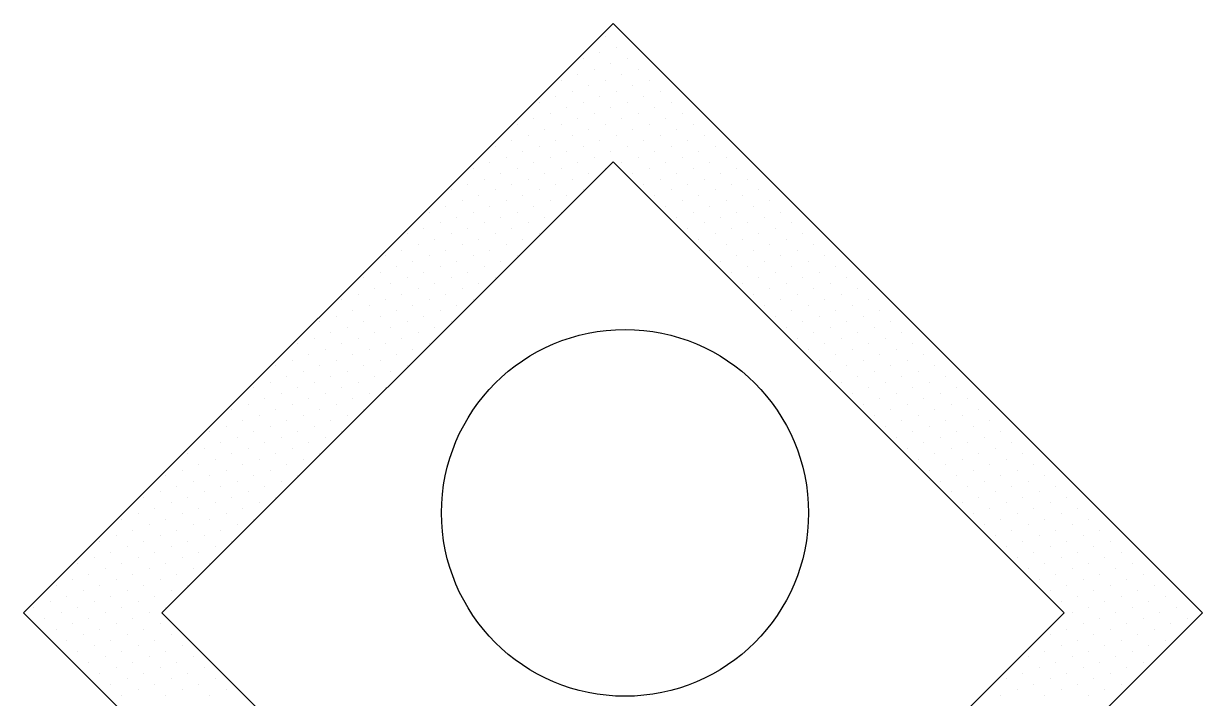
# Model space of a CAD drawing. Extents: x 500 to 638, y 181 to 267.
# Drawn here: x 537.118 to 537.3349, y 229.7862 to 229.9103 of the extents above; entities that cross this region are included whole.
import ezdxf

# ---------------------------------------------------------------- set-up
doc = ezdxf.new("R2010")
doc.units = 0
doc.header["$LTSCALE"] = 7
doc.layers.add('ACESSÓRIO', color=2, linetype='CONTINUOUS')

msp = doc.modelspace()

# ---------------------------------------------------------------- linework, layer by layer
at = {"layer": 'ACESSÓRIO'}
for p, q in [((537.22645, 229.91034), (537.11802, 229.80192)), ((537.33488, 229.80192), (537.22645, 229.91034)), ((537.22501, 229.908), (537.22501, 229.908)), ((537.224, 229.90497), (537.224, 229.90497)), ((537.22703, 229.90598), (537.22703, 229.90598)), ((537.22097, 229.90396), (537.22097, 229.90396)), ((537.22602, 229.90295), (537.22602, 229.90295)), ((537.22905, 229.90396), (537.22905, 229.90396)), ((537.21996, 229.90093), (537.21996, 229.90093)), ((537.22299, 229.90194), (537.22299, 229.90194)), ((537.22804, 229.90093), (537.22804, 229.90093)), ((537.23107, 229.90194), (537.23107, 229.90194)), ((537.21693, 229.89992), (537.21693, 229.89992)), ((537.21895, 229.8979), (537.21895, 229.8979)), ((537.22198, 229.89891), (537.22198, 229.89891)), ((537.22501, 229.89992), (537.22501, 229.89992)), ((537.22703, 229.8979), (537.22703, 229.8979)), ((537.23006, 229.89891), (537.23006, 229.89891)), ((537.2331, 229.89992), (537.2331, 229.89992)), ((537.23512, 229.8979), (537.23512, 229.8979)), ((537.21289, 229.89588), (537.21289, 229.89588)), ((537.21592, 229.89689), (537.21592, 229.89689)), ((537.22097, 229.89588), (537.22097, 229.89588)), ((537.224, 229.89689), (537.224, 229.89689)), ((537.22905, 229.89588), (537.22905, 229.89588)), ((537.23208, 229.89689), (537.23208, 229.89689)), ((537.23714, 229.89588), (537.23714, 229.89588)), ((537.21491, 229.89386), (537.21491, 229.89386)), ((537.21794, 229.89487), (537.21794, 229.89487)), ((537.22299, 229.89386), (537.22299, 229.89386)), ((537.22602, 229.89487), (537.22602, 229.89487)), ((537.23107, 229.89386), (537.23107, 229.89386)), ((537.23411, 229.89487), (537.23411, 229.89487)), ((537.23916, 229.89386), (537.23916, 229.89386)), ((537.20885, 229.89184), (537.20885, 229.89184)), ((537.21188, 229.89285), (537.21188, 229.89285)), ((537.21693, 229.89184), (537.21693, 229.89184)), ((537.21996, 229.89285), (537.21996, 229.89285)), ((537.22501, 229.89184), (537.22501, 229.89184)), ((537.22804, 229.89285), (537.22804, 229.89285)), ((537.2331, 229.89184), (537.2331, 229.89184)), ((537.23613, 229.89285), (537.23613, 229.89285)), ((537.24118, 229.89184), (537.24118, 229.89184)), ((537.21087, 229.88982), (537.21087, 229.88982)), ((537.2139, 229.89083), (537.2139, 229.89083)), ((537.21895, 229.88982), (537.21895, 229.88982)), ((537.22198, 229.89083), (537.22198, 229.89083)), ((537.22703, 229.88982), (537.22703, 229.88982)), ((537.23006, 229.89083), (537.23006, 229.89083)), ((537.23512, 229.88982), (537.23512, 229.88982)), ((537.23815, 229.89083), (537.23815, 229.89083)), ((537.2432, 229.88982), (537.2432, 229.88982)), ((537.20481, 229.8878), (537.20481, 229.8878)), ((537.20784, 229.88881), (537.20784, 229.88881)), ((537.21289, 229.8878), (537.21289, 229.8878)), ((537.21592, 229.88881), (537.21592, 229.88881)), ((537.22097, 229.8878), (537.22097, 229.8878)), ((537.224, 229.88881), (537.224, 229.88881)), ((537.22905, 229.8878), (537.22905, 229.8878)), ((537.23208, 229.88881), (537.23208, 229.88881)), ((537.23714, 229.8878), (537.23714, 229.8878)), ((537.24017, 229.88881), (537.24017, 229.88881)), ((537.24522, 229.8878), (537.24522, 229.8878)), ((537.22645, 229.88489), (537.14348, 229.80192)), ((537.20683, 229.88578), (537.20683, 229.88578)), ((537.20986, 229.88679), (537.20986, 229.88679)), ((537.21491, 229.88578), (537.21491, 229.88578)), ((537.21794, 229.88679), (537.21794, 229.88679)), ((537.22299, 229.88578), (537.22299, 229.88578)), ((537.22602, 229.88679), (537.22602, 229.88679)), ((537.30942, 229.80192), (537.22645, 229.88489)), ((537.23107, 229.88578), (537.23107, 229.88578)), ((537.23411, 229.88679), (537.23411, 229.88679)), ((537.23916, 229.88578), (537.23916, 229.88578)), ((537.24219, 229.88679), (537.24219, 229.88679)), ((537.24724, 229.88578), (537.24724, 229.88578)), ((537.20077, 229.88376), (537.20077, 229.88376)), ((537.2038, 229.88477), (537.2038, 229.88477)), ((537.20582, 229.88275), (537.20582, 229.88275)), ((537.20885, 229.88376), (537.20885, 229.88376)), ((537.21188, 229.88477), (537.21188, 229.88477)), ((537.2139, 229.88275), (537.2139, 229.88275)), ((537.21693, 229.88376), (537.21693, 229.88376)), ((537.21996, 229.88477), (537.21996, 229.88477)), ((537.22198, 229.88275), (537.22198, 229.88275)), ((537.22501, 229.88376), (537.22501, 229.88376)), ((537.22804, 229.88477), (537.22804, 229.88477)), ((537.23006, 229.88275), (537.23006, 229.88275)), ((537.2331, 229.88376), (537.2331, 229.88376)), ((537.23613, 229.88477), (537.23613, 229.88477)), ((537.23815, 229.88275), (537.23815, 229.88275)), ((537.24118, 229.88376), (537.24118, 229.88376)), ((537.24421, 229.88477), (537.24421, 229.88477)), ((537.24623, 229.88275), (537.24623, 229.88275)), ((537.24926, 229.88376), (537.24926, 229.88376)), ((537.19976, 229.88073), (537.19976, 229.88073)), ((537.20279, 229.88174), (537.20279, 229.88174)), ((537.20784, 229.88073), (537.20784, 229.88073)), ((537.21087, 229.88174), (537.21087, 229.88174)), ((537.21592, 229.88073), (537.21592, 229.88073)), ((537.21895, 229.88174), (537.21895, 229.88174)), ((537.23208, 229.88073), (537.23208, 229.88073)), ((537.23512, 229.88174), (537.23512, 229.88174)), ((537.24017, 229.88073), (537.24017, 229.88073)), ((537.2432, 229.88174), (537.2432, 229.88174)), ((537.24825, 229.88073), (537.24825, 229.88073)), ((537.25128, 229.88174), (537.25128, 229.88174)), ((537.19673, 229.87972), (537.19673, 229.87972)), ((537.20178, 229.87871), (537.20178, 229.87871)), ((537.20481, 229.87972), (537.20481, 229.87972)), ((537.20986, 229.87871), (537.20986, 229.87871)), ((537.21289, 229.87972), (537.21289, 229.87972)), ((537.21794, 229.87871), (537.21794, 229.87871)), ((537.22097, 229.87972), (537.22097, 229.87972)), ((537.23411, 229.87871), (537.23411, 229.87871)), ((537.23714, 229.87972), (537.23714, 229.87972)), ((537.24219, 229.87871), (537.24219, 229.87871)), ((537.24522, 229.87972), (537.24522, 229.87972)), ((537.25027, 229.87871), (537.25027, 229.87871)), ((537.2533, 229.87972), (537.2533, 229.87972)), ((537.19571, 229.87669), (537.19571, 229.87669)), ((537.19875, 229.8777), (537.19875, 229.8777)), ((537.2038, 229.87669), (537.2038, 229.87669)), ((537.20683, 229.8777), (537.20683, 229.8777)), ((537.21188, 229.87669), (537.21188, 229.87669)), ((537.21491, 229.8777), (537.21491, 229.8777)), ((537.23613, 229.87669), (537.23613, 229.87669)), ((537.23916, 229.8777), (537.23916, 229.8777)), ((537.24421, 229.87669), (537.24421, 229.87669)), ((537.24724, 229.8777), (537.24724, 229.8777)), ((537.25229, 229.87669), (537.25229, 229.87669)), ((537.25532, 229.8777), (537.25532, 229.8777)), ((537.19268, 229.87567), (537.19268, 229.87567)), ((537.19774, 229.87466), (537.19774, 229.87466)), ((537.20077, 229.87567), (537.20077, 229.87567)), ((537.20582, 229.87466), (537.20582, 229.87466)), ((537.20885, 229.87567), (537.20885, 229.87567)), ((537.2139, 229.87466), (537.2139, 229.87466)), ((537.21693, 229.87567), (537.21693, 229.87567)), ((537.23815, 229.87466), (537.23815, 229.87466)), ((537.24118, 229.87567), (537.24118, 229.87567)), ((537.24623, 229.87466), (537.24623, 229.87466)), ((537.24926, 229.87567), (537.24926, 229.87567)), ((537.25431, 229.87466), (537.25431, 229.87466)), ((537.25734, 229.87567), (537.25734, 229.87567)), ((537.19167, 229.87264), (537.19167, 229.87264)), ((537.1947, 229.87365), (537.1947, 229.87365)), ((537.19976, 229.87264), (537.19976, 229.87264)), ((537.20279, 229.87365), (537.20279, 229.87365)), ((537.20784, 229.87264), (537.20784, 229.87264)), ((537.21087, 229.87365), (537.21087, 229.87365)), ((537.24017, 229.87264), (537.24017, 229.87264)), ((537.2432, 229.87365), (537.2432, 229.87365)), ((537.24825, 229.87264), (537.24825, 229.87264)), ((537.25128, 229.87365), (537.25128, 229.87365)), ((537.25633, 229.87264), (537.25633, 229.87264)), ((537.25936, 229.87365), (537.25936, 229.87365)), ((537.18864, 229.87163), (537.18864, 229.87163)), ((537.19369, 229.87062), (537.19369, 229.87062)), ((537.19673, 229.87163), (537.19673, 229.87163)), ((537.20178, 229.87062), (537.20178, 229.87062)), ((537.20481, 229.87163), (537.20481, 229.87163)), ((537.20986, 229.87062), (537.20986, 229.87062)), ((537.21289, 229.87163), (537.21289, 229.87163)), ((537.24219, 229.87062), (537.24219, 229.87062)), ((537.24522, 229.87163), (537.24522, 229.87163)), ((537.25027, 229.87062), (537.25027, 229.87062)), ((537.2533, 229.87163), (537.2533, 229.87163)), ((537.25835, 229.87062), (537.25835, 229.87062)), ((537.26138, 229.87163), (537.26138, 229.87163)), ((537.1846, 229.86759), (537.1846, 229.86759)), ((537.18763, 229.8686), (537.18763, 229.8686)), ((537.19066, 229.86961), (537.19066, 229.86961)), ((537.19268, 229.86759), (537.19268, 229.86759)), ((537.19571, 229.8686), (537.19571, 229.8686)), ((537.19875, 229.86961), (537.19875, 229.86961)), ((537.20077, 229.86759), (537.20077, 229.86759)), ((537.2038, 229.8686), (537.2038, 229.8686)), ((537.20683, 229.86961), (537.20683, 229.86961)), ((537.20885, 229.86759), (537.20885, 229.86759)), ((537.24421, 229.8686), (537.24421, 229.8686)), ((537.24724, 229.86961), (537.24724, 229.86961)), ((537.24926, 229.86759), (537.24926, 229.86759)), ((537.25229, 229.8686), (537.25229, 229.8686)), ((537.25532, 229.86961), (537.25532, 229.86961)), ((537.25734, 229.86759), (537.25734, 229.86759)), ((537.26037, 229.8686), (537.26037, 229.8686)), ((537.2634, 229.86961), (537.2634, 229.86961)), ((537.26542, 229.86759), (537.26542, 229.86759)), ((537.18662, 229.86557), (537.18662, 229.86557)), ((537.18965, 229.86658), (537.18965, 229.86658)), ((537.1947, 229.86557), (537.1947, 229.86557)), ((537.19774, 229.86658), (537.19774, 229.86658)), ((537.20279, 229.86557), (537.20279, 229.86557)), ((537.20582, 229.86658), (537.20582, 229.86658)), ((537.24623, 229.86658), (537.24623, 229.86658)), ((537.25128, 229.86557), (537.25128, 229.86557)), ((537.25431, 229.86658), (537.25431, 229.86658)), ((537.25936, 229.86557), (537.25936, 229.86557)), ((537.26239, 229.86658), (537.26239, 229.86658)), ((537.26744, 229.86557), (537.26744, 229.86557)), ((537.18056, 229.86355), (537.18056, 229.86355)), ((537.18359, 229.86456), (537.18359, 229.86456)), ((537.18864, 229.86355), (537.18864, 229.86355)), ((537.19167, 229.86456), (537.19167, 229.86456)), ((537.19673, 229.86355), (537.19673, 229.86355)), ((537.19976, 229.86456), (537.19976, 229.86456)), ((537.20481, 229.86355), (537.20481, 229.86355)), ((537.24825, 229.86456), (537.24825, 229.86456)), ((537.2533, 229.86355), (537.2533, 229.86355)), ((537.25633, 229.86456), (537.25633, 229.86456)), ((537.26138, 229.86355), (537.26138, 229.86355)), ((537.26441, 229.86456), (537.26441, 229.86456)), ((537.26947, 229.86355), (537.26947, 229.86355)), ((537.18258, 229.86153), (537.18258, 229.86153)), ((537.18561, 229.86254), (537.18561, 229.86254)), ((537.19066, 229.86153), (537.19066, 229.86153)), ((537.19369, 229.86254), (537.19369, 229.86254)), ((537.19875, 229.86153), (537.19875, 229.86153)), ((537.20178, 229.86254), (537.20178, 229.86254)), ((537.25027, 229.86254), (537.25027, 229.86254)), ((537.25532, 229.86153), (537.25532, 229.86153)), ((537.25835, 229.86254), (537.25835, 229.86254)), ((537.2634, 229.86153), (537.2634, 229.86153)), ((537.26643, 229.86254), (537.26643, 229.86254)), ((537.27149, 229.86153), (537.27149, 229.86153)), ((537.17652, 229.85951), (537.17652, 229.85951)), ((537.17955, 229.86052), (537.17955, 229.86052)), ((537.1846, 229.85951), (537.1846, 229.85951)), ((537.18763, 229.86052), (537.18763, 229.86052)), ((537.19268, 229.85951), (537.19268, 229.85951)), ((537.19571, 229.86052), (537.19571, 229.86052)), ((537.20077, 229.85951), (537.20077, 229.85951)), ((537.25229, 229.86052), (537.25229, 229.86052)), ((537.25734, 229.85951), (537.25734, 229.85951)), ((537.26037, 229.86052), (537.26037, 229.86052)), ((537.26542, 229.85951), (537.26542, 229.85951)), ((537.26845, 229.86052), (537.26845, 229.86052)), ((537.27351, 229.85951), (537.27351, 229.85951)), ((537.17854, 229.85749), (537.17854, 229.85749)), ((537.18157, 229.8585), (537.18157, 229.8585)), ((537.18662, 229.85749), (537.18662, 229.85749)), ((537.18965, 229.8585), (537.18965, 229.8585)), ((537.1947, 229.85749), (537.1947, 229.85749)), ((537.19774, 229.8585), (537.19774, 229.8585)), ((537.25431, 229.8585), (537.25431, 229.8585)), ((537.25936, 229.85749), (537.25936, 229.85749)), ((537.26239, 229.8585), (537.26239, 229.8585)), ((537.26744, 229.85749), (537.26744, 229.85749)), ((537.27048, 229.8585), (537.27048, 229.8585)), ((537.27553, 229.85749), (537.27553, 229.85749)), ((537.17248, 229.85547), (537.17248, 229.85547)), ((537.17551, 229.85648), (537.17551, 229.85648)), ((537.17753, 229.85446), (537.17753, 229.85446)), ((537.18056, 229.85547), (537.18056, 229.85547)), ((537.18359, 229.85648), (537.18359, 229.85648)), ((537.18561, 229.85446), (537.18561, 229.85446)), ((537.18864, 229.85547), (537.18864, 229.85547)), ((537.19167, 229.85648), (537.19167, 229.85648)), ((537.19369, 229.85446), (537.19369, 229.85446)), ((537.19673, 229.85547), (537.19673, 229.85547)), ((537.25633, 229.85648), (537.25633, 229.85648)), ((537.25835, 229.85446), (537.25835, 229.85446)), ((537.26138, 229.85547), (537.26138, 229.85547)), ((537.26441, 229.85648), (537.26441, 229.85648)), ((537.26643, 229.85446), (537.26643, 229.85446)), ((537.26947, 229.85547), (537.26947, 229.85547)), ((537.2725, 229.85648), (537.2725, 229.85648)), ((537.27452, 229.85446), (537.27452, 229.85446)), ((537.27755, 229.85547), (537.27755, 229.85547)), ((537.17147, 229.85244), (537.17147, 229.85244)), ((537.1745, 229.85345), (537.1745, 229.85345)), ((537.17955, 229.85244), (537.17955, 229.85244)), ((537.18258, 229.85345), (537.18258, 229.85345)), ((537.18763, 229.85244), (537.18763, 229.85244)), ((537.19066, 229.85345), (537.19066, 229.85345)), ((537.26037, 229.85244), (537.26037, 229.85244)), ((537.2634, 229.85345), (537.2634, 229.85345)), ((537.26845, 229.85244), (537.26845, 229.85244)), ((537.27149, 229.85345), (537.27149, 229.85345)), ((537.27654, 229.85244), (537.27654, 229.85244)), ((537.27957, 229.85345), (537.27957, 229.85345)), ((537.16844, 229.85143), (537.16844, 229.85143)), ((537.17349, 229.85042), (537.17349, 229.85042)), ((537.17652, 229.85143), (537.17652, 229.85143)), ((537.18157, 229.85042), (537.18157, 229.85042)), ((537.1846, 229.85143), (537.1846, 229.85143)), ((537.18965, 229.85042), (537.18965, 229.85042)), ((537.19268, 229.85143), (537.19268, 229.85143)), ((537.26239, 229.85042), (537.26239, 229.85042)), ((537.26542, 229.85143), (537.26542, 229.85143)), ((537.27048, 229.85042), (537.27048, 229.85042)), ((537.27351, 229.85143), (537.27351, 229.85143)), ((537.27856, 229.85042), (537.27856, 229.85042)), ((537.28159, 229.85143), (537.28159, 229.85143)), ((537.16743, 229.8484), (537.16743, 229.8484)), ((537.17046, 229.84941), (537.17046, 229.84941)), ((537.17551, 229.8484), (537.17551, 229.8484)), ((537.17854, 229.84941), (537.17854, 229.84941)), ((537.18359, 229.8484), (537.18359, 229.8484)), ((537.18662, 229.84941), (537.18662, 229.84941)), ((537.26441, 229.8484), (537.26441, 229.8484)), ((537.26744, 229.84941), (537.26744, 229.84941)), ((537.2725, 229.8484), (537.2725, 229.8484)), ((537.27553, 229.84941), (537.27553, 229.84941)), ((537.28058, 229.8484), (537.28058, 229.8484)), ((537.28361, 229.84941), (537.28361, 229.84941)), ((537.1644, 229.84739), (537.1644, 229.84739)), ((537.16945, 229.84638), (537.16945, 229.84638)), ((537.17248, 229.84739), (537.17248, 229.84739)), ((537.17753, 229.84638), (537.17753, 229.84638)), ((537.18056, 229.84739), (537.18056, 229.84739)), ((537.18561, 229.84638), (537.18561, 229.84638)), ((537.18864, 229.84739), (537.18864, 229.84739)), ((537.26643, 229.84638), (537.26643, 229.84638)), ((537.26947, 229.84739), (537.26947, 229.84739)), ((537.27452, 229.84638), (537.27452, 229.84638)), ((537.27755, 229.84739), (537.27755, 229.84739)), ((537.2826, 229.84638), (537.2826, 229.84638)), ((537.28563, 229.84739), (537.28563, 229.84739)), ((537.16339, 229.84436), (537.16339, 229.84436)), ((537.16642, 229.84537), (537.16642, 229.84537)), ((537.17147, 229.84436), (537.17147, 229.84436)), ((537.1745, 229.84537), (537.1745, 229.84537)), ((537.17955, 229.84436), (537.17955, 229.84436)), ((537.18258, 229.84537), (537.18258, 229.84537)), ((537.26845, 229.84436), (537.26845, 229.84436)), ((537.27149, 229.84537), (537.27149, 229.84537)), ((537.27654, 229.84436), (537.27654, 229.84436)), ((537.27957, 229.84537), (537.27957, 229.84537)), ((537.28462, 229.84436), (537.28462, 229.84436)), ((537.28765, 229.84537), (537.28765, 229.84537)), ((537.16036, 229.84335), (537.16036, 229.84335)), ((537.16541, 229.84234), (537.16541, 229.84234)), ((537.16844, 229.84335), (537.16844, 229.84335)), ((537.17349, 229.84234), (537.17349, 229.84234)), ((537.17652, 229.84335), (537.17652, 229.84335)), ((537.18157, 229.84234), (537.18157, 229.84234)), ((537.1846, 229.84335), (537.1846, 229.84335)), ((537.27048, 229.84234), (537.27048, 229.84234)), ((537.27351, 229.84335), (537.27351, 229.84335)), ((537.27856, 229.84234), (537.27856, 229.84234)), ((537.28159, 229.84335), (537.28159, 229.84335)), ((537.28664, 229.84234), (537.28664, 229.84234)), ((537.28967, 229.84335), (537.28967, 229.84335)), ((537.15631, 229.8393), (537.15631, 229.8393)), ((537.15934, 229.84032), (537.15934, 229.84032)), ((537.16238, 229.84133), (537.16238, 229.84133)), ((537.1644, 229.8393), (537.1644, 229.8393)), ((537.16743, 229.84032), (537.16743, 229.84032)), ((537.17046, 229.84133), (537.17046, 229.84133)), ((537.17248, 229.8393), (537.17248, 229.8393)), ((537.17551, 229.84032), (537.17551, 229.84032)), ((537.17854, 229.84133), (537.17854, 229.84133)), ((537.18056, 229.8393), (537.18056, 229.8393)), ((537.2725, 229.84032), (537.2725, 229.84032)), ((537.27553, 229.84133), (537.27553, 229.84133)), ((537.27755, 229.8393), (537.27755, 229.8393)), ((537.28058, 229.84032), (537.28058, 229.84032)), ((537.28361, 229.84133), (537.28361, 229.84133)), ((537.28563, 229.8393), (537.28563, 229.8393)), ((537.28866, 229.84032), (537.28866, 229.84032)), ((537.29169, 229.84133), (537.29169, 229.84133)), ((537.29371, 229.8393), (537.29371, 229.8393)), ((537.15833, 229.83728), (537.15833, 229.83728)), ((537.16137, 229.83829), (537.16137, 229.83829)), ((537.16642, 229.83728), (537.16642, 229.83728)), ((537.16945, 229.83829), (537.16945, 229.83829)), ((537.1745, 229.83728), (537.1745, 229.83728)), ((537.17753, 229.83829), (537.17753, 229.83829)), ((537.27452, 229.83829), (537.27452, 229.83829)), ((537.27957, 229.83728), (537.27957, 229.83728)), ((537.2826, 229.83829), (537.2826, 229.83829)), ((537.28765, 229.83728), (537.28765, 229.83728)), ((537.29068, 229.83829), (537.29068, 229.83829)), ((537.29573, 229.83728), (537.29573, 229.83728)), ((537.15227, 229.83526), (537.15227, 229.83526)), ((537.1553, 229.83627), (537.1553, 229.83627)), ((537.16036, 229.83526), (537.16036, 229.83526)), ((537.16339, 229.83627), (537.16339, 229.83627)), ((537.16844, 229.83526), (537.16844, 229.83526)), ((537.17147, 229.83627), (537.17147, 229.83627)), ((537.17652, 229.83526), (537.17652, 229.83526)), ((537.27654, 229.83627), (537.27654, 229.83627)), ((537.28159, 229.83526), (537.28159, 229.83526)), ((537.28462, 229.83627), (537.28462, 229.83627)), ((537.28967, 229.83526), (537.28967, 229.83526)), ((537.2927, 229.83627), (537.2927, 229.83627)), ((537.29775, 229.83526), (537.29775, 229.83526)), ((537.15429, 229.83324), (537.15429, 229.83324)), ((537.15732, 229.83425), (537.15732, 229.83425)), ((537.16238, 229.83324), (537.16238, 229.83324)), ((537.16541, 229.83425), (537.16541, 229.83425)), ((537.17046, 229.83324), (537.17046, 229.83324)), ((537.17349, 229.83425), (537.17349, 229.83425)), ((537.27856, 229.83425), (537.27856, 229.83425)), ((537.28361, 229.83324), (537.28361, 229.83324)), ((537.28664, 229.83425), (537.28664, 229.83425)), ((537.29169, 229.83324), (537.29169, 229.83324)), ((537.29472, 229.83425), (537.29472, 229.83425)), ((537.29977, 229.83324), (537.29977, 229.83324)), ((537.14823, 229.83122), (537.14823, 229.83122)), ((537.15126, 229.83223), (537.15126, 229.83223)), ((537.15631, 229.83122), (537.15631, 229.83122)), ((537.15934, 229.83223), (537.15934, 229.83223)), ((537.1644, 229.83122), (537.1644, 229.83122)), ((537.16743, 229.83223), (537.16743, 229.83223)), ((537.17248, 229.83122), (537.17248, 229.83122)), ((537.28058, 229.83223), (537.28058, 229.83223)), ((537.28563, 229.83122), (537.28563, 229.83122)), ((537.28866, 229.83223), (537.28866, 229.83223)), ((537.29371, 229.83122), (537.29371, 229.83122)), ((537.29674, 229.83223), (537.29674, 229.83223)), ((537.30179, 229.83122), (537.30179, 229.83122)), ((537.15025, 229.8292), (537.15025, 229.8292)), ((537.15328, 229.83021), (537.15328, 229.83021)), ((537.15833, 229.8292), (537.15833, 229.8292)), ((537.16137, 229.83021), (537.16137, 229.83021)), ((537.16642, 229.8292), (537.16642, 229.8292)), ((537.16945, 229.83021), (537.16945, 229.83021)), ((537.2826, 229.83021), (537.2826, 229.83021)), ((537.28765, 229.8292), (537.28765, 229.8292)), ((537.29068, 229.83021), (537.29068, 229.83021)), ((537.29573, 229.8292), (537.29573, 229.8292)), ((537.29876, 229.83021), (537.29876, 229.83021)), ((537.30381, 229.8292), (537.30381, 229.8292)), ((537.14419, 229.82718), (537.14419, 229.82718)), ((537.14722, 229.82819), (537.14722, 229.82819)), ((537.15227, 229.82718), (537.15227, 229.82718)), ((537.1553, 229.82819), (537.1553, 229.82819)), ((537.16036, 229.82718), (537.16036, 229.82718)), ((537.16339, 229.82819), (537.16339, 229.82819)), ((537.16844, 229.82718), (537.16844, 229.82718)), ((537.28462, 229.82819), (537.28462, 229.82819)), ((537.28967, 229.82718), (537.28967, 229.82718)), ((537.2927, 229.82819), (537.2927, 229.82819)), ((537.29775, 229.82718), (537.29775, 229.82718)), ((537.30078, 229.82819), (537.30078, 229.82819)), ((537.30584, 229.82718), (537.30584, 229.82718)), ((537.14318, 229.82415), (537.14318, 229.82415)), ((537.14621, 229.82516), (537.14621, 229.82516)), ((537.14924, 229.82617), (537.14924, 229.82617)), ((537.15126, 229.82415), (537.15126, 229.82415)), ((537.15429, 229.82516), (537.15429, 229.82516)), ((537.15732, 229.82617), (537.15732, 229.82617)), ((537.15934, 229.82415), (537.15934, 229.82415)), ((537.16238, 229.82516), (537.16238, 229.82516)), ((537.16541, 229.82617), (537.16541, 229.82617)), ((537.28664, 229.82617), (537.28664, 229.82617)), ((537.28866, 229.82415), (537.28866, 229.82415)), ((537.29169, 229.82516), (537.29169, 229.82516)), ((537.29472, 229.82617), (537.29472, 229.82617)), ((537.29674, 229.82415), (537.29674, 229.82415)), ((537.29977, 229.82516), (537.29977, 229.82516)), ((537.3028, 229.82617), (537.3028, 229.82617)), ((537.30483, 229.82415), (537.30483, 229.82415)), ((537.30786, 229.82516), (537.30786, 229.82516)), ((537.14015, 229.82314), (537.14015, 229.82314)), ((537.1452, 229.82213), (537.1452, 229.82213)), ((537.14823, 229.82314), (537.14823, 229.82314)), ((537.15328, 229.82213), (537.15328, 229.82213)), ((537.15631, 229.82314), (537.15631, 229.82314)), ((537.16137, 229.82213), (537.16137, 229.82213)), ((537.1644, 229.82314), (537.1644, 229.82314)), ((537.29068, 229.82213), (537.29068, 229.82213)), ((537.29371, 229.82314), (537.29371, 229.82314)), ((537.29876, 229.82213), (537.29876, 229.82213)), ((537.30179, 229.82314), (537.30179, 229.82314)), ((537.30685, 229.82213), (537.30685, 229.82213)), ((537.30988, 229.82314), (537.30988, 229.82314)), ((537.13914, 229.82011), (537.13914, 229.82011)), ((537.14217, 229.82112), (537.14217, 229.82112)), ((537.14722, 229.82011), (537.14722, 229.82011)), ((537.15025, 229.82112), (537.15025, 229.82112)), ((537.1553, 229.82011), (537.1553, 229.82011)), ((537.15833, 229.82112), (537.15833, 229.82112)), ((537.2927, 229.82011), (537.2927, 229.82011)), ((537.29573, 229.82112), (537.29573, 229.82112)), ((537.30078, 229.82011), (537.30078, 229.82011)), ((537.30381, 229.82112), (537.30381, 229.82112)), ((537.30887, 229.82011), (537.30887, 229.82011)), ((537.3119, 229.82112), (537.3119, 229.82112)), ((537.13611, 229.8191), (537.13611, 229.8191)), ((537.14116, 229.81809), (537.14116, 229.81809)), ((537.14419, 229.8191), (537.14419, 229.8191)), ((537.14924, 229.81809), (537.14924, 229.81809)), ((537.15227, 229.8191), (537.15227, 229.8191)), ((537.15732, 229.81809), (537.15732, 229.81809)), ((537.16036, 229.8191), (537.16036, 229.8191)), ((537.29472, 229.81809), (537.29472, 229.81809)), ((537.29775, 229.8191), (537.29775, 229.8191)), ((537.3028, 229.81809), (537.3028, 229.81809)), ((537.30584, 229.8191), (537.30584, 229.8191)), ((537.31089, 229.81809), (537.31089, 229.81809)), ((537.31392, 229.8191), (537.31392, 229.8191)), ((537.1351, 229.81607), (537.1351, 229.81607)), ((537.13813, 229.81708), (537.13813, 229.81708)), ((537.14318, 229.81607), (537.14318, 229.81607)), ((537.14621, 229.81708), (537.14621, 229.81708)), ((537.15126, 229.81607), (537.15126, 229.81607)), ((537.15429, 229.81708), (537.15429, 229.81708)), ((537.29674, 229.81607), (537.29674, 229.81607)), ((537.29977, 229.81708), (537.29977, 229.81708)), ((537.30483, 229.81607), (537.30483, 229.81607)), ((537.30786, 229.81708), (537.30786, 229.81708)), ((537.31291, 229.81607), (537.31291, 229.81607)), ((537.31594, 229.81708), (537.31594, 229.81708)), ((537.13207, 229.81506), (537.13207, 229.81506)), ((537.13712, 229.81405), (537.13712, 229.81405)), ((537.14015, 229.81506), (537.14015, 229.81506)), ((537.1452, 229.81405), (537.1452, 229.81405)), ((537.14823, 229.81506), (537.14823, 229.81506)), ((537.15328, 229.81405), (537.15328, 229.81405)), ((537.15631, 229.81506), (537.15631, 229.81506)), ((537.29876, 229.81405), (537.29876, 229.81405)), ((537.30179, 229.81506), (537.30179, 229.81506)), ((537.30685, 229.81405), (537.30685, 229.81405)), ((537.30988, 229.81506), (537.30988, 229.81506)), ((537.31493, 229.81405), (537.31493, 229.81405)), ((537.31796, 229.81506), (537.31796, 229.81506)), ((537.13106, 229.81203), (537.13106, 229.81203)), ((537.13409, 229.81304), (537.13409, 229.81304)), ((537.13914, 229.81203), (537.13914, 229.81203)), ((537.14217, 229.81304), (537.14217, 229.81304)), ((537.14722, 229.81203), (537.14722, 229.81203)), ((537.15025, 229.81304), (537.15025, 229.81304)), ((537.30078, 229.81203), (537.30078, 229.81203)), ((537.30381, 229.81304), (537.30381, 229.81304)), ((537.30887, 229.81203), (537.30887, 229.81203)), ((537.3119, 229.81304), (537.3119, 229.81304)), ((537.31695, 229.81203), (537.31695, 229.81203)), ((537.31998, 229.81304), (537.31998, 229.81304)), ((537.12803, 229.81102), (537.12803, 229.81102)), ((537.13005, 229.809), (537.13005, 229.809)), ((537.13308, 229.81001), (537.13308, 229.81001)), ((537.13611, 229.81102), (537.13611, 229.81102)), ((537.13813, 229.809), (537.13813, 229.809)), ((537.14116, 229.81001), (537.14116, 229.81001)), ((537.14419, 229.81102), (537.14419, 229.81102)), ((537.14621, 229.809), (537.14621, 229.809)), ((537.14924, 229.81001), (537.14924, 229.81001)), ((537.15227, 229.81102), (537.15227, 229.81102)), ((537.3028, 229.81001), (537.3028, 229.81001)), ((537.30584, 229.81102), (537.30584, 229.81102)), ((537.30786, 229.809), (537.30786, 229.809)), ((537.31089, 229.81001), (537.31089, 229.81001)), ((537.31392, 229.81102), (537.31392, 229.81102)), ((537.31594, 229.809), (537.31594, 229.809)), ((537.31897, 229.81001), (537.31897, 229.81001)), ((537.322, 229.81102), (537.322, 229.81102)), ((537.32402, 229.809), (537.32402, 229.809)), ((537.12399, 229.80698), (537.12399, 229.80698)), ((537.12702, 229.80799), (537.12702, 229.80799)), ((537.13207, 229.80698), (537.13207, 229.80698)), ((537.1351, 229.80799), (537.1351, 229.80799)), ((537.14015, 229.80698), (537.14015, 229.80698)), ((537.14318, 229.80799), (537.14318, 229.80799)), ((537.14823, 229.80698), (537.14823, 229.80698)), ((537.30483, 229.80799), (537.30483, 229.80799)), ((537.30988, 229.80698), (537.30988, 229.80698)), ((537.31291, 229.80799), (537.31291, 229.80799)), ((537.31796, 229.80698), (537.31796, 229.80698)), ((537.32099, 229.80799), (537.32099, 229.80799)), ((537.32604, 229.80698), (537.32604, 229.80698)), ((537.12601, 229.80496), (537.12601, 229.80496)), ((537.12904, 229.80597), (537.12904, 229.80597)), ((537.13409, 229.80496), (537.13409, 229.80496)), ((537.13712, 229.80597), (537.13712, 229.80597)), ((537.14217, 229.80496), (537.14217, 229.80496)), ((537.1452, 229.80597), (537.1452, 229.80597)), ((537.30685, 229.80597), (537.30685, 229.80597)), ((537.3119, 229.80496), (537.3119, 229.80496)), ((537.31493, 229.80597), (537.31493, 229.80597)), ((537.31998, 229.80496), (537.31998, 229.80496)), ((537.32301, 229.80597), (537.32301, 229.80597)), ((537.32806, 229.80496), (537.32806, 229.80496)), ((537.11994, 229.80293), (537.11994, 229.80293)), ((537.12297, 229.80395), (537.12297, 229.80395)), ((537.12803, 229.80293), (537.12803, 229.80293)), ((537.13106, 229.80395), (537.13106, 229.80395)), ((537.13611, 229.80293), (537.13611, 229.80293)), ((537.13914, 229.80395), (537.13914, 229.80395)), ((537.14419, 229.80293), (537.14419, 229.80293)), ((537.30887, 229.80395), (537.30887, 229.80395)), ((537.31392, 229.80293), (537.31392, 229.80293)), ((537.31695, 229.80395), (537.31695, 229.80395)), ((537.322, 229.80293), (537.322, 229.80293)), ((537.32503, 229.80395), (537.32503, 229.80395)), ((537.33008, 229.80293), (537.33008, 229.80293)), ((537.11802, 229.80192), (537.22645, 229.69349)), ((537.12196, 229.80091), (537.12196, 229.80091)), ((537.125, 229.80192), (537.125, 229.80192)), ((537.13005, 229.80091), (537.13005, 229.80091)), ((537.13308, 229.80192), (537.13308, 229.80192)), ((537.13813, 229.80091), (537.13813, 229.80091)), ((537.14116, 229.80192), (537.14116, 229.80192)), ((537.14348, 229.80192), (537.22645, 229.71895)), ((537.22645, 229.69349), (537.33488, 229.80192)), ((537.22645, 229.71895), (537.30942, 229.80192)), ((537.31089, 229.80192), (537.31089, 229.80192)), ((537.31594, 229.80091), (537.31594, 229.80091)), ((537.31897, 229.80192), (537.31897, 229.80192)), ((537.32402, 229.80091), (537.32402, 229.80091)), ((537.32705, 229.80192), (537.32705, 229.80192)), ((537.3321, 229.80091), (537.3321, 229.80091)), ((537.12399, 229.79889), (537.12399, 229.79889)), ((537.12702, 229.7999), (537.12702, 229.7999)), ((537.13207, 229.79889), (537.13207, 229.79889)), ((537.1351, 229.7999), (537.1351, 229.7999)), ((537.14015, 229.79889), (537.14015, 229.79889)), ((537.14318, 229.7999), (537.14318, 229.7999)), ((537.30988, 229.79889), (537.30988, 229.79889)), ((537.31291, 229.7999), (537.31291, 229.7999)), ((537.31796, 229.79889), (537.31796, 229.79889)), ((537.32099, 229.7999), (537.32099, 229.7999)), ((537.32604, 229.79889), (537.32604, 229.79889)), ((537.32907, 229.7999), (537.32907, 229.7999)), ((537.12601, 229.79687), (537.12601, 229.79687)), ((537.12904, 229.79788), (537.12904, 229.79788)), ((537.13409, 229.79687), (537.13409, 229.79687)), ((537.13712, 229.79788), (537.13712, 229.79788)), ((537.14217, 229.79687), (537.14217, 229.79687)), ((537.1452, 229.79788), (537.1452, 229.79788)), ((537.30685, 229.79788), (537.30685, 229.79788)), ((537.3119, 229.79687), (537.3119, 229.79687)), ((537.31493, 229.79788), (537.31493, 229.79788)), ((537.31998, 229.79687), (537.31998, 229.79687)), ((537.32301, 229.79788), (537.32301, 229.79788)), ((537.32806, 229.79687), (537.32806, 229.79687)), ((537.12803, 229.79485), (537.12803, 229.79485)), ((537.13106, 229.79586), (537.13106, 229.79586)), ((537.13308, 229.79384), (537.13308, 229.79384)), ((537.13611, 229.79485), (537.13611, 229.79485)), ((537.13914, 229.79586), (537.13914, 229.79586)), ((537.14116, 229.79384), (537.14116, 229.79384)), ((537.14419, 229.79485), (537.14419, 229.79485)), ((537.14722, 229.79586), (537.14722, 229.79586)), ((537.14924, 229.79384), (537.14924, 229.79384)), ((537.3028, 229.79384), (537.3028, 229.79384)), ((537.30584, 229.79485), (537.30584, 229.79485)), ((537.30887, 229.79586), (537.30887, 229.79586)), ((537.31089, 229.79384), (537.31089, 229.79384)), ((537.31392, 229.79485), (537.31392, 229.79485)), ((537.31695, 229.79586), (537.31695, 229.79586)), ((537.31897, 229.79384), (537.31897, 229.79384)), ((537.322, 229.79485), (537.322, 229.79485)), ((537.32503, 229.79586), (537.32503, 229.79586)), ((537.13005, 229.79283), (537.13005, 229.79283)), ((537.1351, 229.79182), (537.1351, 229.79182)), ((537.13813, 229.79283), (537.13813, 229.79283)), ((537.14318, 229.79182), (537.14318, 229.79182)), ((537.14621, 229.79283), (537.14621, 229.79283)), ((537.15126, 229.79182), (537.15126, 229.79182)), ((537.30483, 229.79182), (537.30483, 229.79182)), ((537.30786, 229.79283), (537.30786, 229.79283)), ((537.31291, 229.79182), (537.31291, 229.79182)), ((537.31594, 229.79283), (537.31594, 229.79283)), ((537.32099, 229.79182), (537.32099, 229.79182)), ((537.32402, 229.79283), (537.32402, 229.79283)), ((537.13207, 229.79081), (537.13207, 229.79081)), ((537.13712, 229.7898), (537.13712, 229.7898)), ((537.14015, 229.79081), (537.14015, 229.79081)), ((537.1452, 229.7898), (537.1452, 229.7898)), ((537.14823, 229.79081), (537.14823, 229.79081)), ((537.15328, 229.7898), (537.15328, 229.7898)), ((537.29876, 229.7898), (537.29876, 229.7898)), ((537.30179, 229.79081), (537.30179, 229.79081)), ((537.30685, 229.7898), (537.30685, 229.7898)), ((537.30988, 229.79081), (537.30988, 229.79081)), ((537.31493, 229.7898), (537.31493, 229.7898)), ((537.31796, 229.79081), (537.31796, 229.79081)), ((537.13409, 229.78879), (537.13409, 229.78879)), ((537.13914, 229.78778), (537.13914, 229.78778)), ((537.14217, 229.78879), (537.14217, 229.78879)), ((537.14722, 229.78778), (537.14722, 229.78778)), ((537.15025, 229.78879), (537.15025, 229.78879)), ((537.1553, 229.78778), (537.1553, 229.78778)), ((537.30078, 229.78778), (537.30078, 229.78778)), ((537.30381, 229.78879), (537.30381, 229.78879)), ((537.30887, 229.78778), (537.30887, 229.78778)), ((537.3119, 229.78879), (537.3119, 229.78879)), ((537.31695, 229.78778), (537.31695, 229.78778)), ((537.31998, 229.78879), (537.31998, 229.78879)), ((537.13611, 229.78677), (537.13611, 229.78677)), ((537.14419, 229.78677), (537.14419, 229.78677)), ((537.15227, 229.78677), (537.15227, 229.78677)), ((537.29775, 229.78677), (537.29775, 229.78677)), ((537.30584, 229.78677), (537.30584, 229.78677)), ((537.31392, 229.78677), (537.31392, 229.78677))]:
    msp.add_line(p, q, dxfattribs=at)
msp.add_circle((537.22866, 229.82031), 0.03375, dxfattribs=at)

doc.saveas('drawing.dxf')
